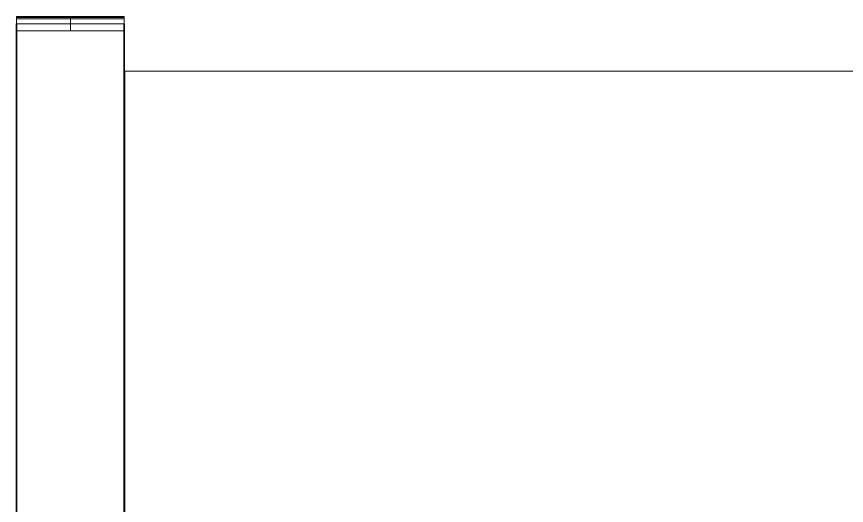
# Model space of a CAD drawing. Header units: inches. Extents: x 25 to 188, y -279 to -12.
# Drawn here: x 48.21 to 78.59, y -210.51 to -192.61 of the extents above; entities that cross this region are included whole.
import ezdxf

# ---------------------------------------------------------------- set-up
doc = ezdxf.new("R2010")
doc.units = ezdxf.units.IN
doc.header["$MEASUREMENT"] = 0
doc.layers.add('back panel', color=7, linetype='Continuous')

# ---------------------------------------------------------------- blocks, each defined once
blk = doc.blocks.new('block 9')
at = {"layer": 'back panel', "color": 7, "lineweight": 18, "true_color": 0xffffff}
for points in [[(48.207, -192.609), (52.15, -192.609)], [(48.207, -192.619), (52.15, -192.619)], [(48.207, -213.614), (48.207, -192.645)], [(48.207, -192.645), (52.15, -192.645)], [(48.207, -192.689), (52.15, -192.689)], [(48.207, -192.872), (52.15, -192.872)], [(50.178, -192.645), (50.178, -192.645)], [(50.178, -192.872), (50.178, -193.134)], [(52.15, -213.614), (52.15, -192.645)], [(48.207, -193.134), (52.15, -193.134)], [(157.866, -194.61), (52.158, -194.61)], [(52.158, -194.61), (52.158, -194.61)], [(52.158, -194.61), (157.866, -194.61)], [(48.207, -203.129), (48.207, -203.129)], [(52.15, -203.129), (52.15, -203.129)]]:
    blk.add_lwpolyline(points, dxfattribs=at)
at = {"layer": 'back panel', "color": 7, "lineweight": 35, "true_color": 0xffffff}
for points in [[(48.207, -192.872), (48.207, -193.134), (48.207, -228.093)], [(52.15, -192.872), (52.15, -193.134), (52.15, -228.093)], [(52.158, -194.61), (52.158, -194.813), (52.158, -228.629)], [(52.158, -194.61), (52.158, -194.812), (52.158, -227.895)], [(52.158, -228.409), (52.158, -194.61)], [(52.15, -203.107), (52.15, -229.407)], [(48.207, -203.637), (48.207, -229.407)]]:
    blk.add_lwpolyline(points, dxfattribs=at)
at = {"layer": 'back panel', "color": 7, "lineweight": 18, "true_color": 0xffffff}
for points in [[(48.207, -192.645), (48.207, -192.633), (48.207, -192.621), (48.207, -192.609)], [(48.207, -192.609), (48.207, -192.696), (48.207, -192.784), (48.207, -192.872)], [(50.178, -192.645), (50.178, -192.633), (50.178, -192.621), (50.178, -192.609)], [(50.178, -192.609), (50.178, -192.696), (50.178, -192.784), (50.178, -192.872)], [(52.15, -192.645), (52.15, -192.633), (52.15, -192.621), (52.15, -192.609)], [(52.15, -192.609), (52.15, -192.696), (52.15, -192.784), (52.15, -192.872)]]:
    blk.add_open_spline(points, degree=3, dxfattribs=at)
blk = doc.blocks.new('block 8')
at = {"layer": 'back panel'}
blk.add_blockref('block 9', (0, 0), dxfattribs=at)

msp = doc.modelspace()

# ---------------------------------------------------------------- block references
at = {"layer": 'back panel'}
msp.add_blockref('block 8', (0, 0), dxfattribs=at)

doc.saveas('drawing.dxf')
